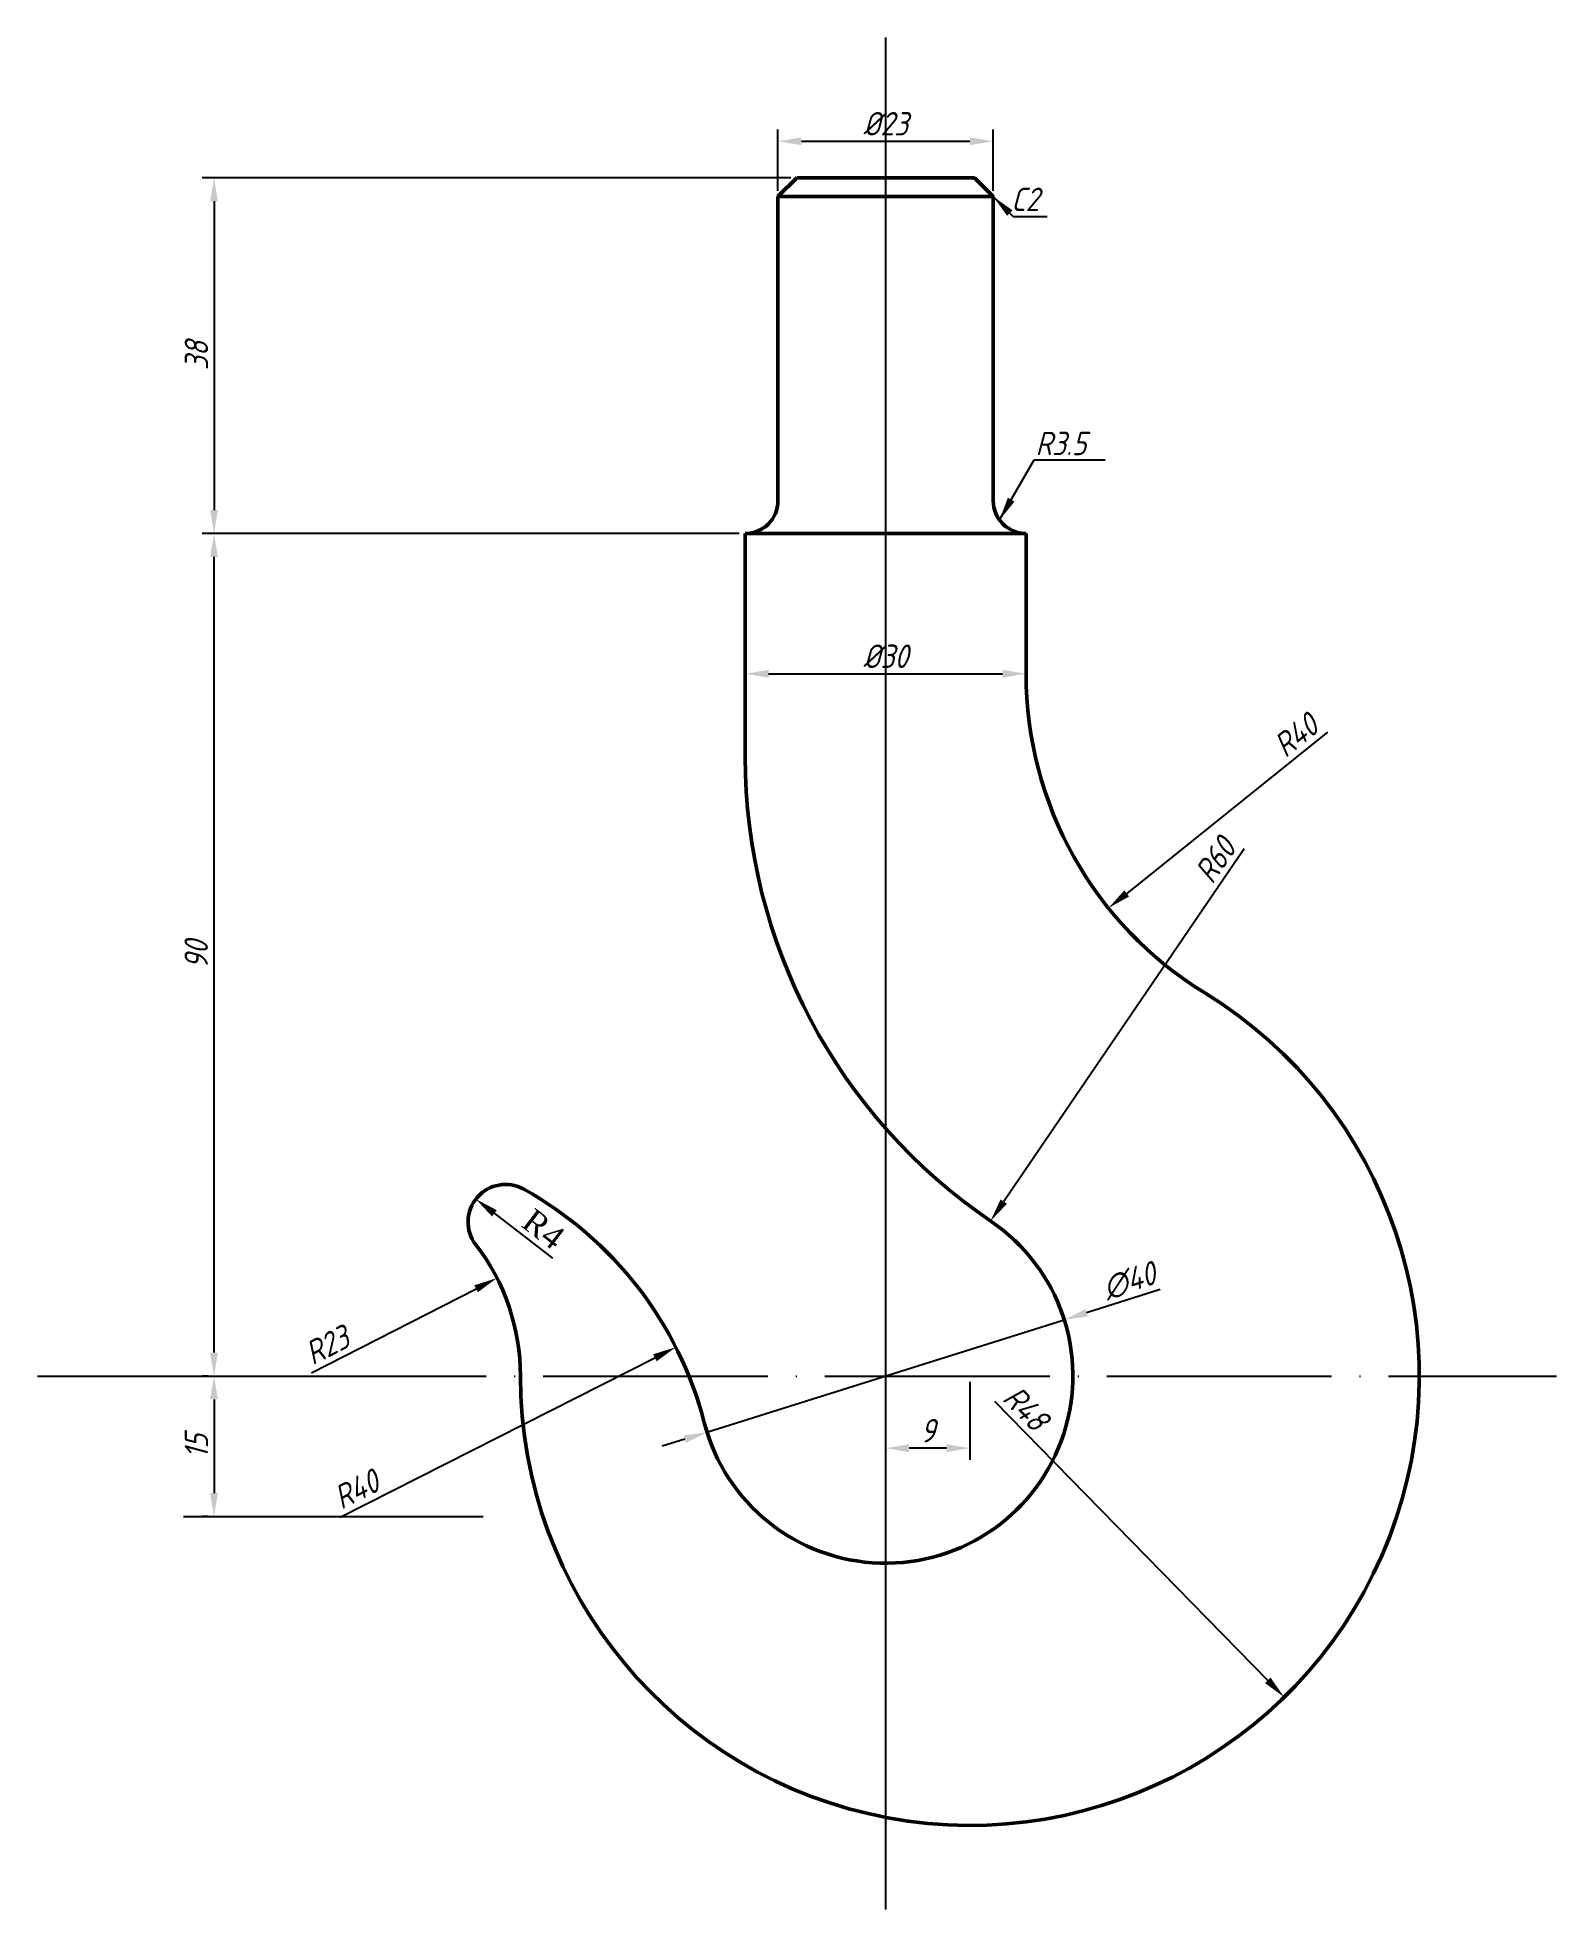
# Model space of a CAD drawing. Header units: millimetres. Extents: x -91 to 10573, y -57 to 42139.
# Drawn here: x -90.6 to 71.7, y -57 to 143 of the extents above; entities outside this region: 6.
import ezdxf

# ---------------------------------------------------------------- set-up
doc = ezdxf.new("R2010")
doc.units = ezdxf.units.MM
doc.linetypes.add('ACAD_ISO04W100', pattern=[30, 24, -3, 0, -3])
doc.styles.get("Standard").update_dxf_attribs({"font": 'times.ttf'})
doc.styles.add('制图', font='gbeitc.shx', dxfattribs={"bigfont": 'gbcbig.shx'})
doc.dimstyles.new('ISO-25', dxfattribs={"dimtxt": 2.5, "dimasz": 2.5, "dimexe": 1.25, "dimexo": 0.625, "dimtad": 1, "dimtxsty": 'Standard', "dimcen": 2.5, "dimadec": 0, "dimazin": 0, "dimtfac": 1, "dimtmove": 0, "dimatfit": 3, "dimfxl": 1, "dimarcsym": 0})

# ---------------------------------------------------------------- blocks, each defined once
blk = doc.blocks.new('*D1')
at = {"color": 0, "lineweight": -2, "transparency": 16777216}
blk.add_line((-35.55, 12.58), (-41.79, 17.38), dxfattribs=at)
at = {"color": 0, "transparency": 16777216}
blk.add_solid([(-41.53, 17.71), (-42.04, 17.05), (-43.77, 18.9)], dxfattribs=at)
at = {"layer": 'Defpoints', "color": 0, "transparency": 16777216}
for p in [(-43.77, 18.9), (-40.6, 16.46)]:
    blk.add_point(p, dxfattribs=at)
at = {"color": 0, "transparency": 16777216, "insert": (-36.54, 15.7), "char_height": 2.5, "attachment_point": 5, "rotation": 322.4288}
blk.add_mtext('R4', dxfattribs=at)
blk = doc.blocks.new('*D2')
at = {"color": 0, "lineweight": -2, "transparency": 16777216}
blk.add_line((-61.33, 0.34), (-43.74, 9.32), dxfattribs=at)
at = {"color": 0, "lineweight": -3, "transparency": 16777216}
blk.add_solid([(-43.93, 9.69), (-43.55, 8.95), (-41.52, 10.46)], dxfattribs=at)
at = {"layer": 'Defpoints', "color": 0, "lineweight": -3, "transparency": 16777216}
for p in [(-41.52, 10.46), (-62, 0)]:
    blk.add_point(p, dxfattribs=at)
at = {"color": 0, "transparency": 16777216, "insert": (-59.67, 3.29), "char_height": 2.5, "attachment_point": 5, "rotation": 27.0478, "style": '制图'}
blk.add_mtext('R23', dxfattribs=at)
blk = doc.blocks.new('*D3')
at = {"color": 0, "lineweight": -2, "transparency": 16777216}
blk.add_line((-58.25, -15.08), (-24.64, 1.95), dxfattribs=at)
at = {"color": 0, "lineweight": -3, "transparency": 16777216}
blk.add_solid([(-24.83, 2.32), (-24.45, 1.57), (-22.41, 3.08)], dxfattribs=at)
at = {"layer": 'Defpoints', "color": 0, "lineweight": -3, "transparency": 16777216}
for p in [(-22.41, 3.08), (-58.09, -15)]:
    blk.add_point(p, dxfattribs=at)
at = {"color": 0, "transparency": 16777216, "insert": (-56.55, -12.11), "char_height": 2.5, "attachment_point": 5, "rotation": 26.8645, "style": '制图'}
blk.add_mtext('R40', dxfattribs=at)
blk = doc.blocks.new('*D4')
at = {"color": 0, "lineweight": -2, "transparency": 16777216}
for p, q in [((-15, 75.64), (-15, 76.27)), ((15, 75.64), (15, 76.27)), ((-12.5, 75.02), (12.5, 75.02))]:
    blk.add_line(p, q, dxfattribs=at)
at = {"color": 0, "lineweight": -3, "transparency": 16777216}
for points in [[(-12.5, 75.44), (-12.5, 74.6), (-15, 75.02)], [(12.5, 75.44), (12.5, 74.6), (15, 75.02)]]:
    blk.add_solid(points, dxfattribs=at)
at = {"layer": 'Defpoints', "color": 0, "lineweight": -3, "transparency": 16777216}
for p in [(-15, 75.02), (15, 75.02), (15, 75.02)]:
    blk.add_point(p, dxfattribs=at)
at = {"color": 0, "transparency": 16777216, "insert": (0, 76.89), "char_height": 2.5, "attachment_point": 5, "style": '制图'}
blk.add_mtext('%%C30', dxfattribs=at)
blk = doc.blocks.new('*D5')
at = {"color": 0, "lineweight": -2, "transparency": 16777216}
blk.add_line((11.62, -2.68), (40.82, -32.52), dxfattribs=at)
at = {"color": 0, "lineweight": -3, "transparency": 16777216}
blk.add_solid([(41.12, -32.23), (40.53, -32.81), (42.57, -34.31)], dxfattribs=at)
at = {"layer": 'Defpoints', "color": 0, "lineweight": -3, "transparency": 16777216}
for p in [(9, 0), (42.57, -34.31)]:
    blk.add_point(p, dxfattribs=at)
at = {"color": 0, "transparency": 16777216, "insert": (14.98, -3.43), "char_height": 2.5, "attachment_point": 5, "rotation": 314.3818, "style": '制图'}
blk.add_mtext('R48', dxfattribs=at)
blk = doc.blocks.new('*D7')
at = {"layer": 'Defpoints', "color": 0, "lineweight": -2, "transparency": 16777216}
for p, q in [((-11.5, 126.62), (-11.5, 133.16)), ((11.5, 126.62), (11.5, 133.16)), ((-9, 131.91), (9, 131.91))]:
    blk.add_line(p, q, dxfattribs=at)
at = {"layer": 'Defpoints', "color": 0, "lineweight": -3, "transparency": 16777216}
for p in [(11.5, 131.91), (-11.5, 126), (11.5, 126)]:
    blk.add_point(p, dxfattribs=at)
for points in [[(-9, 132.32), (-9, 131.49), (-11.5, 131.91)], [(9, 132.32), (9, 131.49), (11.5, 131.91)]]:
    blk.add_solid(points, dxfattribs=at)
at = {"layer": 'Defpoints', "color": 0, "lineweight": -3, "transparency": 16777216, "insert": (0, 133.78), "char_height": 2.5, "attachment_point": 5, "style": '制图'}
blk.add_mtext('%%C23', dxfattribs=at)
blk = doc.blocks.new('*D8')
at = {"layer": 'Defpoints', "color": 0, "lineweight": -2, "transparency": 16777216}
for p, q in [((-10.12, 128), (-72.98, 128)), ((-71.73, 125.5), (-71.73, 92.5)), ((-15.63, 90), (-72.98, 90))]:
    blk.add_line(p, q, dxfattribs=at)
at = {"layer": 'Defpoints', "color": 0, "lineweight": -3, "transparency": 16777216}
for p in [(-9.5, 128), (-71.73, 90), (-15, 90)]:
    blk.add_point(p, dxfattribs=at)
for points in [[(-72.15, 125.5), (-71.32, 125.5), (-71.73, 128)], [(-72.15, 92.5), (-71.32, 92.5), (-71.73, 90)]]:
    blk.add_solid(points, dxfattribs=at)
at = {"layer": 'Defpoints', "color": 0, "lineweight": -3, "transparency": 16777216, "insert": (-73.61, 109), "char_height": 2.5, "attachment_point": 5, "rotation": 90, "style": '制图'}
blk.add_mtext('38', dxfattribs=at)
blk = doc.blocks.new('*D9')
at = {"layer": 'Defpoints', "color": 0, "lineweight": -2, "transparency": 16777216}
blk.add_line((47.21, 68.77), (25.75, 51.55), dxfattribs=at)
at = {"layer": 'Defpoints', "color": 0, "lineweight": -3, "transparency": 16777216}
for p in [(55, 75.02), (23.8, 49.99)]:
    blk.add_point(p, dxfattribs=at)
blk.add_solid([(25.49, 51.88), (26.01, 51.23), (23.8, 49.99)], dxfattribs=at)
at = {"layer": 'Defpoints', "color": 0, "lineweight": -3, "transparency": 16777216, "insert": (43.8, 68.44), "char_height": 2.5, "attachment_point": 5, "rotation": 38.737, "style": '制图'}
blk.add_mtext('R40', dxfattribs=at)
blk = doc.blocks.new('*D10')
at = {"layer": 'Defpoints', "color": 0, "lineweight": -2, "transparency": 16777216}
blk.add_line((38.3, 56.31), (12.62, 18.63), dxfattribs=at)
at = {"layer": 'Defpoints', "color": 0, "lineweight": -3, "transparency": 16777216}
for p in [(45, 66.14), (11.21, 16.56)]:
    blk.add_point(p, dxfattribs=at)
blk.add_solid([(12.27, 18.86), (12.96, 18.4), (11.21, 16.56)], dxfattribs=at)
at = {"layer": 'Defpoints', "color": 0, "lineweight": -3, "transparency": 16777216, "insert": (35.2, 55.09), "char_height": 2.5, "attachment_point": 5, "rotation": 55.7227, "style": '制图'}
blk.add_mtext('R60', dxfattribs=at)
blk = doc.blocks.new('*D11')
at = {"layer": 'Defpoints', "color": 0, "lineweight": -2, "transparency": 16777216}
for p, q in [((0, -0.62), (0, -8.96)), ((9, -0.62), (9, -8.96)), ((6.5, -7.71), (2.5, -7.71))]:
    blk.add_line(p, q, dxfattribs=at)
at = {"layer": 'Defpoints', "color": 0, "lineweight": -3, "transparency": 16777216}
for p in [(0, 0), (9, 0), (0, -7.71)]:
    blk.add_point(p, dxfattribs=at)
for points in [[(2.5, -7.29), (2.5, -8.13), (0, -7.71)], [(6.5, -7.29), (6.5, -8.13), (9, -7.71)]]:
    blk.add_solid(points, dxfattribs=at)
at = {"layer": 'Defpoints', "color": 0, "lineweight": -3, "transparency": 16777216, "insert": (4.5, -5.84), "char_height": 2.5, "attachment_point": 5, "style": '制图'}
blk.add_mtext('9', dxfattribs=at)
blk = doc.blocks.new('*D12')
at = {"layer": 'Defpoints', "color": 0, "lineweight": -2, "transparency": 16777216}
for p, q in [((29.31, 9.23), (21.46, 6.76)), ((-19.08, -6.01), (19.08, 6.01)), ((-21.46, -6.76), (-23.85, -7.51))]:
    blk.add_line(p, q, dxfattribs=at)
at = {"layer": 'Defpoints', "color": 0, "lineweight": -3, "transparency": 16777216}
for p in [(19.08, 6.01), (-19.08, -6.01)]:
    blk.add_point(p, dxfattribs=at)
for points in [[(21.34, 7.15), (21.59, 6.36), (19.08, 6.01)], [(-21.59, -6.36), (-21.34, -7.15), (-19.08, -6.01)]]:
    blk.add_solid(points, dxfattribs=at)
at = {"layer": 'Defpoints', "color": 0, "lineweight": -3, "transparency": 16777216, "insert": (26.02, 10.16), "char_height": 2.5, "attachment_point": 5, "rotation": 17.4771, "style": '制图'}
blk.add_mtext('∅40', dxfattribs=at)
blk = doc.blocks.new('*D13')
at = {"layer": 'Defpoints', "color": 0, "lineweight": -2, "transparency": 16777216}
for p, q in [((-72.36, 0), (-72.98, 0)), ((-71.73, -2.5), (-71.73, -12.5)), ((-72.36, -15), (-72.98, -15))]:
    blk.add_line(p, q, dxfattribs=at)
at = {"layer": 'Defpoints', "color": 0, "lineweight": -3, "transparency": 16777216}
for p in [(-71.73, 0), (-71.73, -15), (-71.73, -15)]:
    blk.add_point(p, dxfattribs=at)
for points in [[(-72.15, -2.5), (-71.32, -2.5), (-71.73, 0)], [(-72.15, -12.5), (-71.32, -12.5), (-71.73, -15)]]:
    blk.add_solid(points, dxfattribs=at)
at = {"layer": 'Defpoints', "color": 0, "lineweight": -3, "transparency": 16777216, "insert": (-73.61, -7.5), "char_height": 2.5, "attachment_point": 5, "rotation": 90, "style": '制图'}
blk.add_mtext('15', dxfattribs=at)

msp = doc.modelspace()

# ---------------------------------------------------------------- linework, layer by layer
at = {"lineweight": 50}
for p, q in [((-9.5, 128), (-11.5, 126)), ((-9.5, 128), (9.5, 128)), ((9.5, 128), (11.5, 126)), ((-11.5, 126), (11.5, 126)), ((-11.5, 126), (-11.5, 93.5)), ((11.5, 126), (11.5, 93.5)), ((-15, 90), (15, 90)), ((-15, 90), (-15, 66.144)), ((15, 90), (15, 75.02))]:
    msp.add_line(p, q, dxfattribs=at)
for centre, radius, start, end in [((9864.094, 42097.922), 48, 180, 58.48463), ((10525.185, 20732.444), 48, 180, 58.48463), ((10525.185, 20732.444), 48, 180, 58.48463), ((-15, 93.5), 3.5, 270, 0), ((15, 93.5), 3.5, 180, 270), ((55, 75.02), 40, 180, 238.48463), ((55, 75.02), 40, 180, 238.48463), ((45, 66.144), 60, 180, 235.77113), ((45, 66.144), 60, 180, 235.77113), ((9, 0), 48, 180, 58.48463), ((9, 0), 48, 180, 58.48463), ((9, 0), 48, 180, 58.48463), ((-40.6, 16.463), 4, 60.92407, 217.57117), ((-58.095, -15), 40, 14.47751, 60.92407), ((0, 0), 20, 194.47751, 55.77113), ((0, 0), 20, 194.47751, 55.77113), ((0, 0), 20, 194.47751, 55.77113), ((0, 0), 20, 194.47751, 55.77113), ((-62, 0), 23, 0, 37.57117)]:
    msp.add_arc(centre, radius, start, end, dxfattribs=at)
for centre in [(9855.094, 42097.922), (10516.185, 20732.444), (10516.185, 20732.444)]:
    msp.add_arc(centre, 20, 194.47751, 55.77113)
at = {"layer": 'Defpoints', "lineweight": -3}
for p, q in [((0, 143), (0, -57)), ((-15.625, 90), (-72.984, 90)), ((-71.734, 87.5), (-71.734, 2.5)), ((-90.59, 0), (-66.677, 0)), ((-75, -15), (-43, -15))]:
    msp.add_line(p, q, dxfattribs=at)
at = {"layer": 'Defpoints', "linetype": 'ACAD_ISO04W100', "lineweight": -3}
msp.add_line((-66.677, 0), (71.66, 0), dxfattribs=at)
at = {"layer": 'Defpoints', "lineweight": -3}
for points in [[(-72.151, 87.5), (-71.318, 87.5), (-71.734, 90)], [(-72.151, 2.5), (-71.318, 2.5), (-71.734, 0)]]:
    msp.add_solid(points, dxfattribs=at)

# ---------------------------------------------------------------- texts
at = {"insert": (13.407, 126.954), "char_height": 2.5, "width": 1.69842, "attachment_point": 1, "style": '制图'}
msp.add_mtext('C2', dxfattribs=at)
at = {"layer": 'Defpoints', "lineweight": -3, "insert": (16.006, 100.874), "char_height": 2.5, "width": 5.46475, "attachment_point": 1, "style": '制图'}
msp.add_mtext('R3.5', dxfattribs=at)
at = {"layer": 'Defpoints', "lineweight": -3, "insert": (-73.635, 45), "char_height": 2.5, "attachment_point": 5, "rotation": 90, "style": '制图'}
msp.add_mtext('90', dxfattribs=at)

# ---------------------------------------------------------------- dimensions: what is measured, and where the dimension line sits
dim = msp.add_linear_dim(base=(15, 75.02), p1=(-15, 75.02), p2=(15, 75.02), text='%%C<>', dimstyle='ISO-25', override={"dimtxsty": '制图'})
dim.commit()
dim.dimension.update_dxf_attribs({"geometry": '*D4', "text_midpoint": (0, 76.895)})
dim = msp.add_radius_dim(center=(-40.6, 16.463), mpoint=(-43.77, 18.902), dimstyle='ISO-25')
dim.commit()
dim.dimension.update_dxf_attribs({"geometry": '*D1', "text_midpoint": (-37.68, 14.217), "dimtype": 164})
for center, mpoint, picture, middle in [((-62, 0), (-41.516, 10.459), '*D2', (-58.821, 1.623)), ((-58.095, -15), (-22.412, 3.075), '*D3', (-55.698, -13.786)), ((9, 0), (42.573, -34.305), '*D5', (13.644, -4.745))]:
    dim = msp.add_radius_dim(center=center, mpoint=mpoint, dimstyle='ISO-25', override={"dimtxsty": '制图'})
    dim.commit()
    dim.dimension.update_dxf_attribs({"geometry": picture, "text_midpoint": middle, "dimtype": 164})
at = {"layer": 'Defpoints', "lineweight": -3}
dim = msp.add_linear_dim(base=(11.5, 131.907), p1=(-11.5, 126), p2=(11.5, 126), text='%%C<>', dimstyle='ISO-25', override={"dimtxsty": '制图'}, dxfattribs=at)
dim.commit()
dim.dimension.update_dxf_attribs({"geometry": '*D7', "text_midpoint": (0, 133.782)})
for base, p1, p2, picture, middle in [((-71.734, 90), (-9.5, 128), (-15, 90), '*D8', (-73.609, 109)), ((-71.734, -15), (-71.734, 0), (-71.734, -15), '*D13', (-73.609, -7.5))]:
    dim = msp.add_linear_dim(base=base, p1=p1, p2=p2, angle=90, dimstyle='ISO-25', override={"dimtxsty": '制图'}, dxfattribs=at)
    dim.commit()
    dim.dimension.update_dxf_attribs({"geometry": picture, "text_midpoint": middle})
for center, mpoint, picture, middle in [((55, 75.02), (23.799, 49.99), '*D9', (44.977, 66.979)), ((45, 66.144), (11.208, 16.564), '*D10', (36.745, 54.032))]:
    dim = msp.add_radius_dim(center=center, mpoint=mpoint, dimstyle='ISO-25', override={"dimtxsty": '制图'}, dxfattribs=at)
    dim.commit()
    dim.dimension.update_dxf_attribs({"geometry": picture, "text_midpoint": middle, "dimtype": 164})
dim = msp.add_diameter_dim_2p(p1=(-19.077, -6.006), p2=(19.077, 6.006), dimstyle='ISO-25', override={"dimtxsty": '制图'}, dxfattribs=at)
dim.commit()
dim.dimension.update_dxf_attribs({"geometry": '*D12', "text_midpoint": (26.015, 10.157)})
dim = msp.add_linear_dim(base=(0, -7.711), p1=(9, 0), p2=(0, 0), dimstyle='ISO-25', override={"dimtxsty": '制图'}, dxfattribs=at)
dim.commit()
dim.dimension.update_dxf_attribs({"geometry": '*D11', "text_midpoint": (4.5, -5.836)})

# ---------------------------------------------------------------- leaders
msp.add_leader([(11.5, 126), (13.619, 123.881), (17.266, 123.881)], dimstyle='ISO-25', override={"dimgap": 0.625, "dimtad": 0})
msp.add_leader([(12.162, 91.452), (15.858, 97.858), (23.438, 97.858)], dimstyle='ISO-25', override={"dimgap": 0.625, "dimtad": 0}, dxfattribs=at)

doc.saveas('drawing.dxf')
